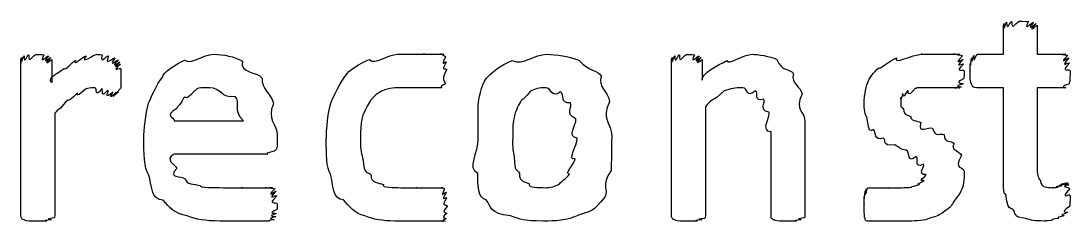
# Model space of a CAD drawing. Header units: millimetres. Extents: x 0 to 216, y 0 to 279.
# Drawn here: x 154.61 to 165.71, y 185.55 to 187.66 of the extents above; entities that cross this region are included whole.
import ezdxf

# ---------------------------------------------------------------- set-up
doc = ezdxf.new("R2010")
doc.units = ezdxf.units.MM
doc.layers.get('0').update_dxf_attribs({"linetype": 'CONTINUOUS'})

msp = doc.modelspace()

# ---------------------------------------------------------------- linework, layer by layer
at = {"color": 0}
for p, q in [((165.001, 187.311), (165.001, 187.62)), ((165.359, 187.62), (165.359, 187.311)), ((154.608, 185.602), (154.608, 187.256)), ((154.933, 187.256), (154.933, 187.013)), ((161.491, 185.602), (161.491, 187.256)), ((161.816, 187.256), (161.816, 187.036)), ((164.725, 187.311), (165.001, 187.311)), ((165.359, 187.311), (165.662, 187.311)), ((155.666, 187.074), (155.666, 187.074)), ((165.001, 186.958), (164.72, 186.958)), ((165.001, 186.066), (165.001, 186.958)), ((165.662, 186.958), (165.359, 186.958)), ((165.359, 186.958), (165.359, 186.187)), ((154.966, 186.688), (154.966, 185.602)), ((161.849, 186.755), (161.849, 185.602)), ((156.228, 186.606), (156.961, 186.606)), ((162.902, 186.595), (162.902, 185.602)), ((157.319, 186.457), (157.319, 186.396)), ((162.544, 185.602), (162.544, 186.49)), ((160.493, 186.424), (160.493, 186.424)), ((160.857, 186.446), (160.857, 186.446)), ((157.215, 186.253), (156.228, 186.253)), ((164.586, 186.066), (164.586, 186.066)), ((165.706, 185.818), (165.706, 185.818)), ((159.117, 185.702), (159.117, 185.702))]:
    msp.add_line(p, q, dxfattribs=at)
for points in [[(165.001, 187.62), (165.001, 187.521), (165.002, 187.628), (165.006, 187.637)], [(165.006, 187.637), (165.012, 187.535), (165.023, 187.649), (165.034, 187.653)], [(165.034, 187.653), (165.037, 187.543), (165.067, 187.658), (165.089, 187.658)], [(165.089, 187.658), (165.085, 187.545), (165.144, 187.664), (165.177, 187.664)], [(165.177, 187.664), (165.155, 187.664), (165.243, 187.661), (165.265, 187.658)], [(165.265, 187.658), (165.202, 187.543), (165.31, 187.656), (165.32, 187.653)], [(165.32, 187.653), (165.228, 187.535), (165.344, 187.643), (165.348, 187.637)], [(165.348, 187.637), (165.239, 187.521), (165.359, 187.623), (165.359, 187.62)], [(154.608, 187.256), (154.608, 187.164), (154.609, 187.27), (154.613, 187.278)], [(154.613, 187.278), (154.614, 187.179), (154.626, 187.29), (154.641, 187.295)], [(154.641, 187.295), (154.643, 187.19), (154.671, 187.306), (154.69, 187.306)], [(154.69, 187.306), (154.685, 187.193), (154.74, 187.311), (154.773, 187.311)], [(154.773, 187.311), (154.747, 187.311), (154.828, 187.308), (154.85, 187.306)], [(154.85, 187.306), (154.791, 187.19), (154.889, 187.302), (154.9, 187.295)], [(154.9, 187.295), (154.813, 187.179), (154.918, 187.285), (154.922, 187.278)], [(154.922, 187.278), (154.824, 187.164), (154.933, 187.263), (154.933, 187.256)], [(155.065, 187.162), (155.073, 187.131), (155.149, 187.229), (155.186, 187.251)], [(155.186, 187.251), (155.148, 187.175), (155.259, 187.287), (155.297, 187.295)], [(155.297, 187.295), (155.225, 187.193), (155.375, 187.311), (155.412, 187.311)], [(155.412, 187.311), (155.393, 187.311), (155.446, 187.308), (155.467, 187.306)], [(155.467, 187.306), (155.437, 187.19), (155.512, 187.302), (155.534, 187.295)], [(155.534, 187.295), (155.485, 187.175), (155.581, 187.279), (155.6, 187.273)], [(155.6, 187.273), (155.523, 187.16), (155.63, 187.258), (155.638, 187.251)], [(155.638, 187.251), (155.537, 187.146), (155.651, 187.235), (155.655, 187.229)], [(155.655, 187.229), (155.545, 187.135), (155.66, 187.217), (155.66, 187.206)], [(156.107, 187.074), (156.103, 187.113), (156.246, 187.209), (156.338, 187.251)], [(156.338, 187.251), (156.405, 187.193), (156.533, 187.311), (156.647, 187.311)], [(156.647, 187.311), (156.753, 187.311), (156.865, 187.287), (156.95, 187.24)], [(156.95, 187.24), (156.923, 187.102), (157.105, 187.135), (157.16, 187.058)], [(158.053, 187.096), (158.05, 187.124), (158.203, 187.223), (158.295, 187.256)], [(158.295, 187.256), (158.352, 187.193), (158.485, 187.311), (158.593, 187.311)], [(158.593, 187.311), (158.627, 187.311), (158.694, 187.311), (158.742, 187.311)], [(158.742, 187.311), (158.727, 187.311), (158.838, 187.311), (158.879, 187.311)], [(158.879, 187.311), (158.808, 187.311), (158.957, 187.311), (158.99, 187.311)], [(158.99, 187.311), (158.991, 187.311), (159.045, 187.311), (159.056, 187.311)], [(159.056, 187.311), (159.017, 187.311), (159.079, 187.311), (159.083, 187.311)], [(159.083, 187.311), (159.028, 187.311), (159.096, 187.302), (159.1, 187.284)], [(159.1, 187.284), (159.035, 187.16), (159.106, 187.251), (159.106, 187.229)], [(159.106, 187.229), (159.039, 187.115), (159.111, 187.179), (159.111, 187.146)], [(159.534, 187.058), (159.567, 187.105), (159.686, 187.201), (159.804, 187.245)], [(159.804, 187.245), (159.923, 187.193), (160.047, 187.311), (160.168, 187.311)], [(160.168, 187.311), (160.275, 187.311), (160.395, 187.29), (160.51, 187.251)], [(160.51, 187.251), (160.625, 187.115), (160.705, 187.157), (160.747, 187.08)], [(161.491, 187.256), (161.491, 187.164), (161.492, 187.27), (161.496, 187.278)], [(161.496, 187.278), (161.498, 187.179), (161.509, 187.29), (161.524, 187.295)], [(161.524, 187.295), (161.527, 187.19), (161.554, 187.306), (161.574, 187.306)], [(161.574, 187.306), (161.568, 187.193), (161.623, 187.311), (161.656, 187.311)], [(161.656, 187.311), (161.63, 187.311), (161.712, 187.308), (161.733, 187.306)], [(161.733, 187.306), (161.674, 187.19), (161.772, 187.302), (161.783, 187.295)], [(161.783, 187.295), (161.696, 187.179), (161.801, 187.285), (161.805, 187.278)], [(161.805, 187.278), (161.707, 187.164), (161.816, 187.263), (161.816, 187.256)], [(161.816, 187.036), (161.796, 187.105), (161.99, 187.201), (162.075, 187.245)], [(162.075, 187.245), (162.086, 187.193), (162.253, 187.311), (162.345, 187.311)], [(162.345, 187.311), (162.398, 187.311), (162.534, 187.292), (162.604, 187.256)], [(162.604, 187.256), (162.659, 187.12), (162.737, 187.169), (162.781, 187.107)], [(163.682, 187.168), (163.682, 187.142), (163.795, 187.246), (163.87, 187.273)], [(163.87, 187.273), (163.832, 187.193), (164.036, 187.311), (164.139, 187.311)], [(164.139, 187.311), (164.097, 187.311), (164.228, 187.311), (164.272, 187.311)], [(164.272, 187.311), (164.302, 187.311), (164.356, 187.311), (164.393, 187.311)], [(164.393, 187.311), (164.376, 187.311), (164.461, 187.311), (164.487, 187.311)], [(164.487, 187.311), (164.428, 187.311), (164.531, 187.311), (164.542, 187.311)], [(164.542, 187.311), (164.454, 187.311), (164.565, 187.306), (164.569, 187.295)], [(164.569, 187.295), (164.461, 187.171), (164.575, 187.27), (164.575, 187.256)], [(164.575, 187.256), (164.465, 187.146), (164.58, 187.229), (164.58, 187.206)], [(164.653, 187.217), (164.655, 187.153), (164.66, 187.258), (164.665, 187.273)], [(164.665, 187.273), (164.666, 187.182), (164.678, 187.296), (164.687, 187.3)], [(164.687, 187.3), (164.684, 187.193), (164.71, 187.311), (164.725, 187.311)], [(165.662, 187.311), (165.566, 187.311), (165.675, 187.307), (165.679, 187.3)], [(165.679, 187.3), (165.577, 187.182), (165.691, 187.287), (165.695, 187.273)], [(165.695, 187.273), (165.585, 187.153), (165.701, 187.24), (165.701, 187.217)], [(154.933, 187.013), (154.872, 187.058), (155.024, 187.125), (155.065, 187.162)], [(155.66, 187.206), (155.547, 187.113), (155.666, 187.179), (155.666, 187.157)], [(155.666, 187.157), (155.666, 187.071), (155.666, 187.11), (155.666, 187.074)], [(159.111, 187.146), (159.039, 187.013), (159.106, 187.026), (159.095, 186.997)], [(163.566, 187.013), (163.579, 187.053), (163.63, 187.124), (163.682, 187.168)], [(164.58, 187.206), (164.467, 187.105), (164.586, 187.164), (164.586, 187.135)], [(164.586, 187.135), (164.586, 187.047), (164.583, 187.077), (164.58, 187.052)], [(164.648, 187.135), (164.648, 187.109), (164.65, 187.196), (164.653, 187.217)], [(164.665, 186.997), (164.648, 187.013), (164.648, 187.071), (164.648, 187.135)], [(165.701, 187.217), (165.588, 187.109), (165.706, 187.168), (165.706, 187.135)], [(165.706, 187.135), (165.706, 187.013), (165.702, 187.026), (165.695, 186.997)], [(155.666, 187.074), (155.666, 187.003), (155.666, 187.013), (155.666, 186.992)], [(155.958, 186.793), (155.978, 186.84), (156.043, 186.997), (156.107, 187.074)], [(157.16, 187.058), (157.15, 186.948), (157.255, 186.89), (157.281, 186.788)], [(157.893, 186.815), (157.915, 186.859), (157.987, 187.022), (158.053, 187.096)], [(159.446, 186.776), (159.446, 186.829), (159.475, 186.98), (159.534, 187.058)], [(160.747, 187.08), (160.71, 186.965), (160.82, 186.916), (160.835, 186.81)], [(162.781, 187.107), (162.748, 186.998), (162.855, 186.976), (162.874, 186.892)], [(163.528, 186.832), (163.528, 186.822), (163.54, 186.958), (163.566, 187.013)], [(164.58, 187.052), (164.465, 186.998), (164.578, 187.011), (164.575, 186.997)], [(155.198, 186.898), (155.084, 186.782), (155.127, 186.851), (155.087, 186.815)], [(155.291, 186.942), (155.151, 186.822), (155.23, 186.92), (155.198, 186.898)], [(155.39, 186.958), (155.331, 186.958), (155.324, 186.953), (155.291, 186.942)], [(155.462, 186.948), (155.39, 186.84), (155.415, 186.958), (155.39, 186.958)], [(155.528, 186.931), (155.437, 186.829), (155.487, 186.943), (155.462, 186.948)], [(155.578, 186.914), (155.474, 186.818), (155.546, 186.927), (155.528, 186.931)], [(155.616, 186.909), (155.503, 186.807), (155.592, 186.91), (155.578, 186.914)], [(155.638, 186.914), (155.525, 186.807), (155.627, 186.909), (155.616, 186.909)], [(155.655, 186.942), (155.537, 186.818), (155.645, 186.921), (155.638, 186.914)], [(155.666, 186.992), (155.666, 186.958), (155.662, 186.953), (155.655, 186.942)], [(156.443, 186.925), (156.338, 186.8), (156.361, 186.881), (156.327, 186.848)], [(156.603, 186.958), (156.429, 186.958), (156.49, 186.948), (156.443, 186.925)], [(156.873, 186.865), (156.727, 186.84), (156.724, 186.958), (156.603, 186.958)], [(158.621, 186.958), (158.458, 186.958), (158.379, 186.912), (158.306, 186.821)], [(158.791, 186.958), (158.66, 186.958), (158.687, 186.958), (158.621, 186.958)], [(158.913, 186.958), (158.874, 186.958), (158.838, 186.958), (158.791, 186.958)], [(159.001, 186.958), (158.943, 186.958), (158.949, 186.958), (158.913, 186.958)], [(159.056, 186.958), (158.987, 186.958), (159.023, 186.958), (159.001, 186.958)], [(159.095, 186.997), (159.017, 186.958), (159.07, 186.958), (159.056, 186.958)], [(159.997, 186.92), (159.889, 186.789), (159.921, 186.857), (159.892, 186.81)], [(160.157, 186.958), (160.092, 186.958), (160.041, 186.945), (159.997, 186.92)], [(160.317, 186.914), (160.218, 186.84), (160.219, 186.958), (160.157, 186.958)], [(160.421, 186.799), (160.306, 186.785), (160.361, 186.888), (160.317, 186.914)], [(162.048, 186.925), (161.917, 186.8), (161.918, 186.849), (161.849, 186.755)], [(162.246, 186.958), (162.163, 186.958), (162.114, 186.948), (162.048, 186.925)], [(162.378, 186.925), (162.281, 186.84), (162.297, 186.958), (162.246, 186.958)], [(162.467, 186.837), (162.354, 186.8), (162.414, 186.906), (162.378, 186.925)], [(162.874, 186.892), (162.784, 186.716), (162.902, 186.712), (162.902, 186.595)], [(163.935, 186.892), (163.905, 186.785), (163.919, 186.867), (163.919, 186.854)], [(163.985, 186.925), (163.927, 186.811), (163.946, 186.906), (163.935, 186.892)], [(164.068, 186.948), (163.971, 186.829), (164.007, 186.936), (163.985, 186.925)], [(164.189, 186.958), (164.042, 186.958), (164.104, 186.954), (164.068, 186.948)], [(164.327, 186.958), (164.255, 186.958), (164.24, 186.958), (164.189, 186.958)], [(164.431, 186.958), (164.335, 186.958), (164.367, 186.958), (164.327, 186.958)], [(164.503, 186.958), (164.394, 186.958), (164.461, 186.958), (164.431, 186.958)], [(164.542, 186.958), (164.431, 186.958), (164.521, 186.958), (164.503, 186.958)], [(164.558, 186.964), (164.446, 186.958), (164.549, 186.958), (164.542, 186.958)], [(164.575, 186.997), (164.457, 186.969), (164.565, 186.971), (164.558, 186.964)], [(164.72, 186.958), (164.673, 186.958), (164.678, 186.971), (164.665, 186.997)], [(165.695, 186.997), (165.574, 186.958), (165.676, 186.958), (165.662, 186.958)], [(155.087, 186.815), (155.007, 186.712), (155.01, 186.739), (154.966, 186.688)], [(155.908, 186.424), (155.908, 186.502), (155.925, 186.683), (155.958, 186.793)], [(156.327, 186.848), (156.275, 186.738), (156.274, 186.782), (156.256, 186.738)], [(156.961, 186.606), (156.848, 186.716), (156.935, 186.801), (156.873, 186.865)], [(157.281, 186.788), (157.201, 186.624), (157.319, 186.574), (157.319, 186.457)], [(157.838, 186.407), (157.838, 186.517), (157.856, 186.705), (157.893, 186.815)], [(158.306, 186.821), (158.198, 186.656), (158.201, 186.596), (158.201, 186.424)], [(159.892, 186.81), (159.832, 186.694), (159.84, 186.705), (159.826, 186.639)], [(160.477, 186.628), (160.357, 186.686), (160.447, 186.75), (160.421, 186.799)], [(160.835, 186.81), (160.739, 186.635), (160.857, 186.581), (160.857, 186.446)], [(162.522, 186.7), (162.402, 186.723), (162.491, 186.8), (162.467, 186.837)], [(163.555, 186.65), (163.528, 186.686), (163.528, 186.761), (163.528, 186.832)], [(163.919, 186.854), (163.905, 186.723), (163.927, 186.765), (163.946, 186.732)], [(156.256, 186.738), (156.121, 186.653), (156.228, 186.653), (156.228, 186.606)], [(159.446, 186.413), (159.446, 186.491), (159.446, 186.666), (159.446, 186.776)], [(162.544, 186.49), (162.428, 186.498), (162.535, 186.647), (162.522, 186.7)], [(163.946, 186.732), (163.946, 186.661), (163.993, 186.674), (164.024, 186.65)], [(159.826, 186.639), (159.806, 186.564), (159.81, 186.508), (159.81, 186.435)], [(160.493, 186.424), (160.379, 186.44), (160.488, 186.564), (160.477, 186.628)], [(163.627, 186.517), (163.564, 186.465), (163.573, 186.598), (163.555, 186.65)], [(164.024, 186.65), (164.009, 186.612), (164.091, 186.607), (164.128, 186.589)], [(164.128, 186.589), (164.086, 186.458), (164.209, 186.551), (164.25, 186.528)], [(163.732, 186.424), (163.627, 186.392), (163.66, 186.48), (163.627, 186.517)], [(164.25, 186.528), (164.288, 186.418), (164.335, 186.487), (164.376, 186.462)], [(164.376, 186.462), (164.368, 186.366), (164.451, 186.405), (164.481, 186.369)], [(155.958, 186.038), (155.908, 186.101), (155.908, 186.276), (155.908, 186.424)], [(157.319, 186.396), (157.319, 186.297), (157.309, 186.308), (157.287, 186.286)], [(157.882, 186.043), (157.838, 186.101), (157.838, 186.271), (157.838, 186.407)], [(158.201, 186.424), (158.198, 186.278), (158.21, 186.259), (158.229, 186.192)], [(159.44, 186.049), (159.327, 186.105), (159.446, 186.276), (159.446, 186.413)], [(159.81, 186.435), (159.806, 186.3), (159.815, 186.291), (159.826, 186.225)], [(160.471, 186.209), (160.379, 186.171), (160.493, 186.347), (160.493, 186.424)], [(160.857, 186.446), (160.857, 186.249), (160.854, 186.192), (160.851, 186.082)], [(163.853, 186.352), (163.704, 186.341), (163.771, 186.398), (163.732, 186.424)], [(163.974, 186.297), (163.905, 186.3), (163.897, 186.333), (163.853, 186.352)], [(164.481, 186.369), (164.431, 186.297), (164.539, 186.293), (164.558, 186.242)], [(156.228, 186.253), (156.121, 186.198), (156.236, 186.148), (156.256, 186.104)], [(157.287, 186.286), (157.157, 186.253), (157.24, 186.253), (157.215, 186.253)], [(159.826, 186.225), (159.828, 186.054), (159.855, 186.105), (159.881, 186.054)], [(164.079, 186.231), (163.982, 186.145), (164.014, 186.278), (163.974, 186.297)], [(164.156, 186.148), (164.046, 186.098), (164.112, 186.209), (164.079, 186.231)], [(164.558, 186.242), (164.467, 186.079), (164.586, 186.134), (164.586, 186.066)], [(158.229, 186.192), (158.235, 186.032), (158.274, 186.077), (158.312, 186.032)], [(160.411, 186.043), (160.353, 186.043), (160.46, 186.145), (160.471, 186.209)], [(164.183, 186.038), (164.082, 186.035), (164.174, 186.118), (164.156, 186.148)], [(165.359, 186.187), (165.356, 185.995), (165.37, 186.019), (165.392, 185.972)], [(156.112, 185.768), (155.978, 185.768), (155.994, 185.93), (155.958, 186.038)], [(156.256, 186.104), (156.158, 185.995), (156.303, 186.027), (156.344, 185.994)], [(158.02, 185.773), (157.9, 185.771), (157.915, 185.936), (157.882, 186.043)], [(158.312, 186.032), (158.308, 185.944), (158.392, 185.955), (158.444, 185.933)], [(159.529, 185.773), (159.442, 185.775), (159.44, 185.941), (159.44, 186.049)], [(159.881, 186.054), (159.879, 185.955), (159.942, 185.968), (159.986, 185.939)], [(160.306, 185.939), (160.298, 185.951), (160.384, 185.999), (160.411, 186.043)], [(160.851, 186.082), (160.736, 185.914), (160.83, 185.881), (160.786, 185.801)], [(164.162, 185.977), (164.082, 185.969), (164.183, 186.016), (164.183, 186.038)], [(164.586, 186.066), (164.586, 185.925), (164.571, 185.906), (164.542, 185.839)], [(165.023, 185.834), (165.001, 185.804), (165.001, 185.977), (165.001, 186.066)], [(156.344, 185.994), (156.356, 185.933), (156.438, 185.94), (156.504, 185.922)], [(156.504, 185.922), (156.489, 185.9), (156.65, 185.9), (156.746, 185.9)], [(156.746, 185.9), (156.779, 185.9), (156.891, 185.9), (156.95, 185.9)], [(156.95, 185.9), (156.897, 185.9), (157.058, 185.9), (157.099, 185.9)], [(157.099, 185.9), (157.099, 185.9), (157.178, 185.9), (157.204, 185.9)], [(157.204, 185.9), (157.154, 185.9), (157.255, 185.9), (157.27, 185.9)], [(157.27, 185.9), (157.179, 185.9), (157.288, 185.896), (157.292, 185.889)], [(158.444, 185.933), (158.414, 185.9), (158.56, 185.9), (158.626, 185.9)], [(158.626, 185.9), (158.665, 185.9), (158.749, 185.9), (158.797, 185.9)], [(158.797, 185.9), (158.76, 185.9), (158.887, 185.9), (158.924, 185.9)], [(158.924, 185.9), (158.951, 185.9), (158.99, 185.9), (159.012, 185.9)], [(159.012, 185.9), (158.998, 185.9), (159.057, 185.9), (159.072, 185.9)], [(159.072, 185.9), (159.02, 185.9), (159.085, 185.896), (159.089, 185.889)], [(159.986, 185.939), (159.967, 185.9), (160.085, 185.9), (160.152, 185.9)], [(160.152, 185.9), (160.209, 185.9), (160.262, 185.912), (160.306, 185.939)], [(163.55, 185.889), (163.546, 185.782), (163.558, 185.9), (163.566, 185.9)], [(163.566, 185.9), (163.564, 185.9), (163.591, 185.9), (163.61, 185.9)], [(163.61, 185.9), (163.605, 185.9), (163.656, 185.9), (163.682, 185.9)], [(163.682, 185.9), (163.66, 185.9), (163.745, 185.9), (163.787, 185.9)], [(163.787, 185.9), (163.74, 185.9), (163.872, 185.9), (163.925, 185.9)], [(163.925, 185.9), (163.949, 185.9), (163.999, 185.902), (164.029, 185.906)], [(164.029, 185.906), (164.013, 185.911), (164.09, 185.922), (164.112, 185.933)], [(164.112, 185.933), (164.057, 185.933), (164.151, 185.958), (164.162, 185.977)], [(165.392, 185.972), (165.404, 185.9), (165.461, 185.9), (165.524, 185.9)], [(165.524, 185.9), (165.489, 185.9), (165.564, 185.902), (165.579, 185.906)], [(165.579, 185.906), (165.519, 185.911), (165.607, 185.918), (165.618, 185.922)], [(165.618, 185.922), (165.544, 185.922), (165.643, 185.935), (165.651, 185.939)], [(165.651, 185.939), (165.563, 185.933), (165.67, 185.95), (165.679, 185.95)], [(165.679, 185.95), (165.574, 185.933), (165.686, 185.947), (165.69, 185.944)], [(165.69, 185.944), (165.581, 185.929), (165.695, 185.939), (165.695, 185.928)], [(165.695, 185.928), (165.585, 185.911), (165.701, 185.907), (165.701, 185.889)], [(157.292, 185.889), (157.19, 185.771), (157.304, 185.875), (157.309, 185.862)], [(157.309, 185.862), (157.198, 185.746), (157.314, 185.834), (157.314, 185.812)], [(157.314, 185.812), (157.201, 185.702), (157.319, 185.762), (157.319, 185.729)], [(159.089, 185.889), (159.031, 185.768), (159.101, 185.868), (159.106, 185.85)], [(159.106, 185.85), (159.039, 185.735), (159.111, 185.815), (159.111, 185.79)], [(159.111, 185.79), (159.042, 185.682), (159.117, 185.735), (159.117, 185.702)], [(160.786, 185.801), (160.648, 185.636), (160.65, 185.657), (160.515, 185.613)], [(163.528, 185.806), (163.53, 185.742), (163.535, 185.847), (163.539, 185.862)], [(163.528, 185.724), (163.528, 185.698), (163.528, 185.784), (163.528, 185.806)], [(163.539, 185.862), (163.539, 185.771), (163.546, 185.885), (163.55, 185.889)], [(164.542, 185.839), (164.412, 185.68), (164.476, 185.724), (164.421, 185.68)], [(165.1, 185.674), (165.034, 185.675), (165.041, 185.771), (165.023, 185.834)], [(165.701, 185.889), (165.588, 185.757), (165.706, 185.847), (165.706, 185.818)], [(165.706, 185.818), (165.706, 185.68), (165.704, 185.73), (165.701, 185.702)], [(156.366, 185.602), (156.231, 185.62), (156.181, 185.693), (156.112, 185.768)], [(157.319, 185.729), (157.319, 185.646), (157.317, 185.686), (157.314, 185.669)], [(158.246, 185.602), (158.138, 185.625), (158.081, 185.699), (158.02, 185.773)], [(159.117, 185.702), (159.042, 185.62), (159.114, 185.646), (159.111, 185.625)], [(159.788, 185.602), (159.559, 185.625), (159.586, 185.699), (159.529, 185.773)], [(163.533, 185.591), (163.528, 185.609), (163.528, 185.669), (163.528, 185.724)], [(164.421, 185.68), (164.306, 185.591), (164.306, 185.602), (164.233, 185.581)], [(165.238, 185.575), (165.103, 185.587), (165.136, 185.63), (165.1, 185.674)], [(165.701, 185.702), (165.581, 185.62), (165.69, 185.649), (165.679, 185.636)], [(154.613, 185.581), (154.608, 185.576), (154.608, 185.594), (154.608, 185.602)], [(154.641, 185.558), (154.619, 185.561), (154.62, 185.572), (154.613, 185.581)], [(154.955, 185.581), (154.835, 185.561), (154.941, 185.565), (154.927, 185.558)], [(154.966, 185.602), (154.963, 185.576), (154.962, 185.587), (154.955, 185.581)], [(156.713, 185.547), (156.548, 185.547), (156.465, 185.565), (156.366, 185.602)], [(157.303, 185.591), (157.187, 185.565), (157.293, 185.569), (157.287, 185.558)], [(157.309, 185.625), (157.194, 185.587), (157.306, 185.602), (157.303, 185.591)], [(157.314, 185.669), (157.198, 185.613), (157.311, 185.638), (157.309, 185.625)], [(158.56, 185.547), (158.436, 185.547), (158.337, 185.565), (158.246, 185.602)], [(159.106, 185.569), (159.035, 185.547), (159.101, 185.547), (159.095, 185.547)], [(159.111, 185.625), (159.039, 185.576), (159.108, 185.583), (159.106, 185.569)], [(160.135, 185.547), (159.909, 185.547), (159.905, 185.565), (159.788, 185.602)], [(160.515, 185.613), (160.379, 185.547), (160.256, 185.547), (160.135, 185.547)], [(161.496, 185.581), (161.491, 185.576), (161.491, 185.594), (161.491, 185.602)], [(161.524, 185.558), (161.502, 185.561), (161.503, 185.572), (161.496, 185.581)], [(161.838, 185.575), (161.718, 185.561), (161.824, 185.565), (161.811, 185.558)], [(161.849, 185.602), (161.846, 185.572), (161.845, 185.582), (161.838, 185.575)], [(162.549, 185.575), (162.545, 185.572), (162.544, 185.591), (162.544, 185.602)], [(162.577, 185.558), (162.556, 185.561), (162.556, 185.571), (162.549, 185.575)], [(162.891, 185.581), (162.772, 185.561), (162.877, 185.565), (162.863, 185.558)], [(162.902, 185.602), (162.902, 185.576), (162.898, 185.587), (162.891, 185.581)], [(163.561, 185.547), (163.539, 185.547), (163.54, 185.561), (163.533, 185.591)], [(164.233, 185.581), (164.163, 185.547), (164.086, 185.547), (164.002, 185.547)], [(165.431, 185.547), (165.331, 185.547), (165.293, 185.555), (165.238, 185.575)], [(165.579, 185.575), (165.482, 185.558), (165.533, 185.56), (165.508, 185.553)], [(165.64, 185.602), (165.526, 185.572), (165.602, 185.582), (165.579, 185.575)], [(165.679, 185.636), (165.563, 185.594), (165.658, 185.613), (165.64, 185.602)], [(154.696, 185.547), (154.643, 185.55), (154.655, 185.554), (154.641, 185.558)], [(154.784, 185.547), (154.692, 185.547), (154.721, 185.547), (154.696, 185.547)], [(154.872, 185.547), (154.762, 185.547), (154.82, 185.547), (154.784, 185.547)], [(154.927, 185.558), (154.809, 185.55), (154.897, 185.55), (154.872, 185.547)], [(156.928, 185.547), (156.758, 185.547), (156.79, 185.547), (156.713, 185.547)], [(157.105, 185.547), (157.007, 185.547), (156.994, 185.547), (156.928, 185.547)], [(157.231, 185.547), (157.11, 185.547), (157.155, 185.547), (157.105, 185.547)], [(157.287, 185.558), (157.176, 185.547), (157.264, 185.547), (157.231, 185.547)], [(158.72, 185.547), (158.61, 185.547), (158.615, 185.547), (158.56, 185.547)], [(158.869, 185.547), (158.715, 185.547), (158.775, 185.547), (158.72, 185.547)], [(158.99, 185.547), (158.925, 185.547), (158.915, 185.547), (158.869, 185.547)], [(159.067, 185.547), (158.995, 185.547), (159.026, 185.547), (158.99, 185.547)], [(159.095, 185.547), (159.024, 185.547), (159.081, 185.547), (159.067, 185.547)], [(161.579, 185.547), (161.527, 185.55), (161.538, 185.554), (161.524, 185.558)], [(161.667, 185.547), (161.575, 185.547), (161.604, 185.547), (161.579, 185.547)], [(161.756, 185.547), (161.645, 185.547), (161.703, 185.547), (161.667, 185.547)], [(161.811, 185.558), (161.692, 185.55), (161.78, 185.55), (161.756, 185.547)], [(162.632, 185.547), (162.582, 185.55), (162.591, 185.554), (162.577, 185.558)], [(162.726, 185.547), (162.629, 185.547), (162.657, 185.547), (162.632, 185.547)], [(162.808, 185.547), (162.699, 185.547), (162.759, 185.547), (162.726, 185.547)], [(162.863, 185.558), (162.748, 185.55), (162.833, 185.55), (162.808, 185.547)], [(163.622, 185.547), (163.564, 185.547), (163.575, 185.547), (163.561, 185.547)], [(163.715, 185.547), (163.616, 185.547), (163.646, 185.547), (163.622, 185.547)], [(163.847, 185.547), (163.693, 185.547), (163.755, 185.547), (163.715, 185.547)], [(164.002, 185.547), (163.905, 185.547), (163.894, 185.547), (163.847, 185.547)], [(165.508, 185.553), (165.431, 185.547), (165.456, 185.547), (165.431, 185.547)]]:
    msp.add_open_spline(points, degree=3, dxfattribs=at)

doc.saveas('drawing.dxf')
